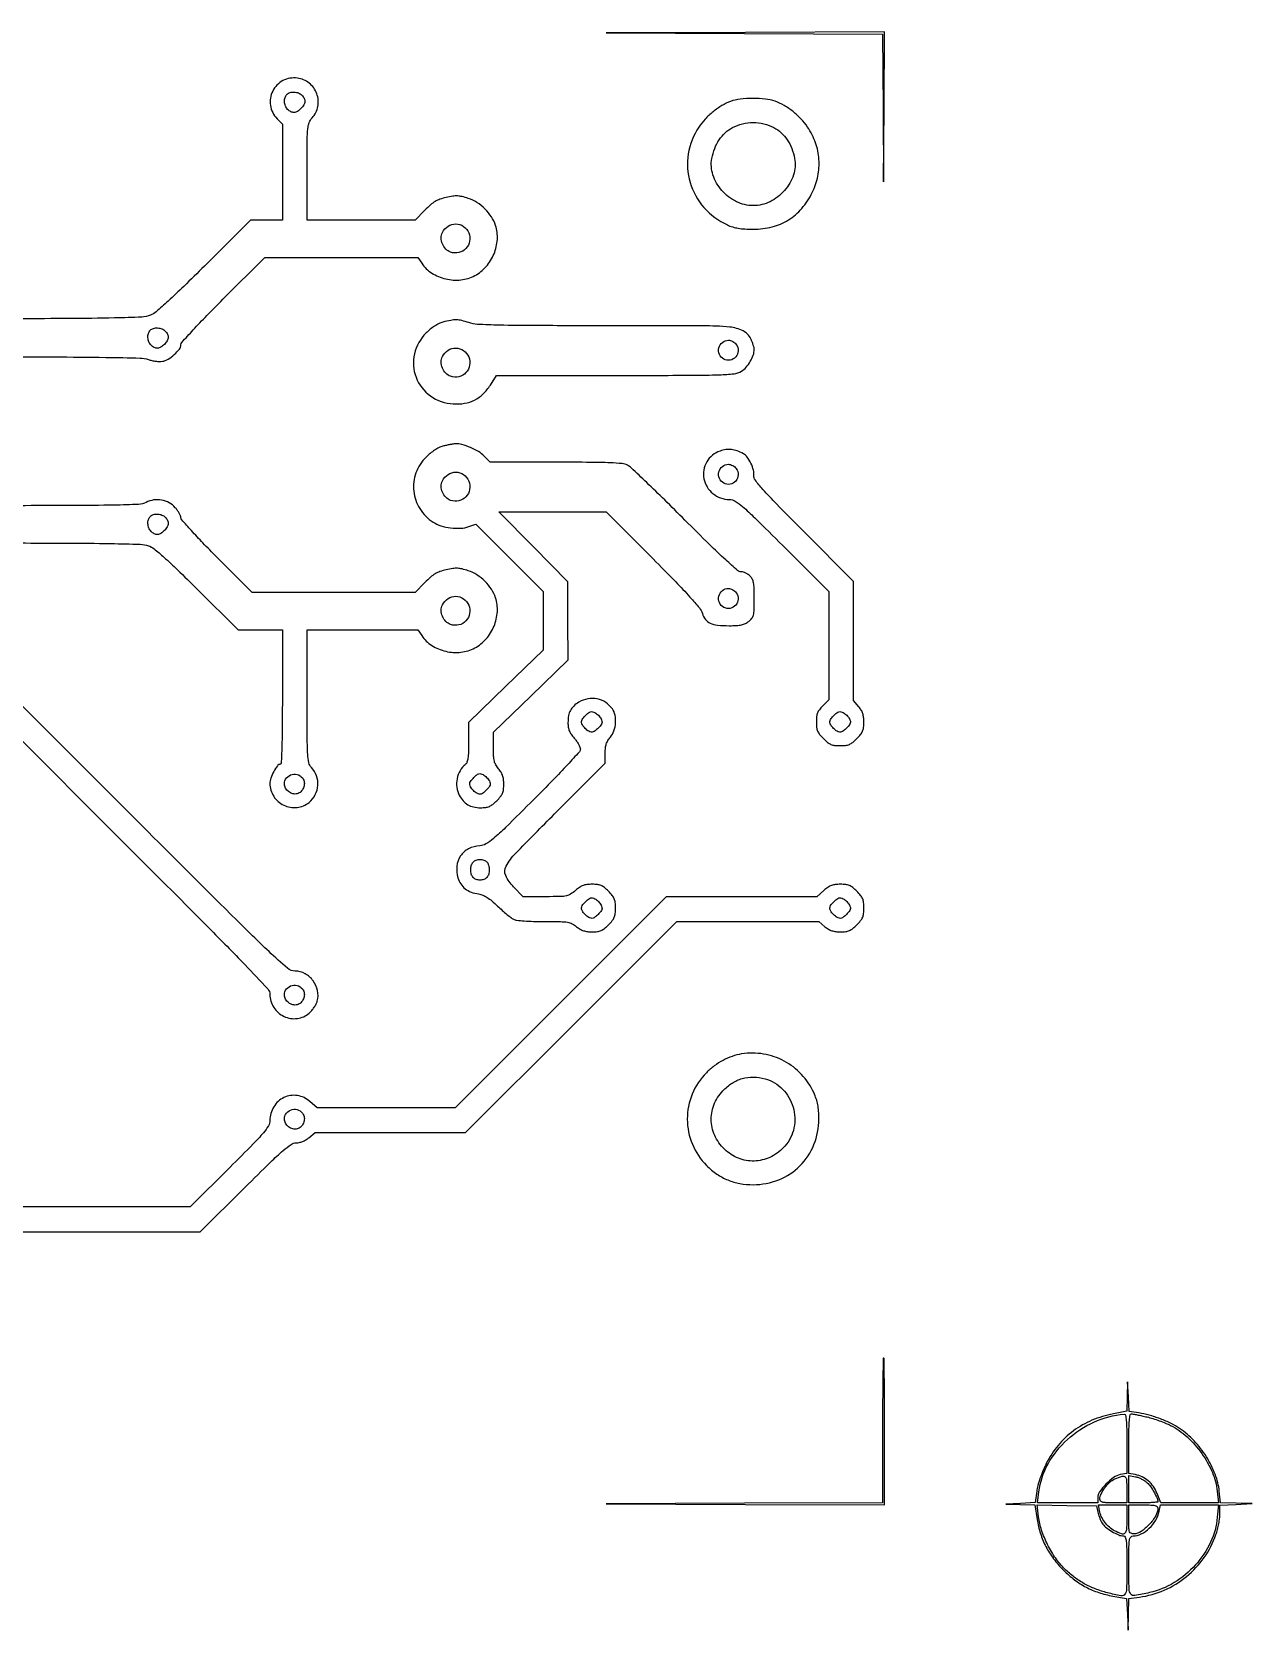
# Model space of a CAD drawing. Extents: x 2 to 176, y 113 to 294.
# Drawn here: x 126.3 to 176.2, y 113.2 to 178.6 of the extents above; entities that cross this region are included whole.
import ezdxf

# ---------------------------------------------------------------- set-up
doc = ezdxf.new("R2010")
doc.units = 0
doc.header["$MEASUREMENT"] = 0

msp = doc.modelspace()

# ---------------------------------------------------------------- linework, layer by layer
msp.add_lwpolyline([(155.430282, 178.527161), (161.076264, 178.504801), (161.099585, 175.480951), (161.122906, 172.4571), (161.142953, 175.52385), (161.163, 178.5906), (155.47365, 178.57006), (149.7843, 178.54952)], close=True)
for points in [[(123.402153, 165.307126, -0.000596), (127.206974, 165.301935, -0.003017), (129.32867, 165.28371, -0.002452), (130.730158, 165.256339, -0.077829), (131.067538, 165.195023, 0.030005), (131.208148, 165.15533, 0.022119), (131.367622, 165.127806, 0.022501), (131.521242, 165.11523, 0.045637), (131.642214, 165.121831, 0.101087), (131.871642, 165.204857, 0.045912), (132.128781, 165.396494, 0.045248), (132.337214, 165.62107, 0.165923), (132.399, 165.802132, -0.18654), (132.435203, 165.895792, -0.002071), (132.90246, 166.405653, -0.006085), (133.455962, 166.990187, -0.003885), (134.112906, 167.656824), (135.826811, 169.3692), (138.956256, 169.368957), (142.0857, 169.368714), (142.243809, 169.132683, 0.103247), (142.655362, 168.729751, 0.085367), (143.222011, 168.491024, 0.08416), (143.843459, 168.453391, 0.096001), (144.4122, 168.628609, 0.090849), (144.874344, 168.995851, 0.081902), (145.196456, 169.515742, 0.082668), (145.332563, 170.106917, 0.095312), (145.258394, 170.679911, 0.065042), (145.08967, 171.03038, 0.053008), (144.826137, 171.353289, 0.052701), (144.498743, 171.615388, 0.062354), (144.141125, 171.786038, 0.019665), (143.891326, 171.858236, 0.049969), (143.704666, 171.884955, 0.048291), (143.512726, 171.874545, 0.01737), (143.243534, 171.82405, 0.027943), (142.985889, 171.751068, 0.051303), (142.78825, 171.659367, 0.046454), (142.601002, 171.522904, 0.018985), (142.372712, 171.30567), (141.969785, 170.892), (139.764693, 170.892), (137.5596, 170.892), (137.5596, 172.875741, -0.001404), (137.563275, 174.184312, -0.021497), (137.585233, 174.635718, -0.067509), (137.64272, 174.885277, -0.096849), (137.761845, 175.077709, 0.140777), (137.996351, 175.542015, 0.136658), (137.952425, 176.06587, 0.13528), (137.643034, 176.495405, 0.136926), (137.158684, 176.703327, 0.154751), (136.568198, 176.599696, 0.157492), (136.150275, 176.175186, 0.156671), (136.058382, 175.584561, 0.153057), (136.326116, 175.044481), (136.5444, 174.816642), (136.5444, 172.854321), (136.5444, 170.892), (135.893054, 170.892), (135.241709, 170.892), (133.360456, 169.01752, -0.003338), (132.516558, 168.187813, -0.007823), (131.872134, 167.581911, -0.007306), (131.381032, 167.147394, -0.079418), (131.156552, 167.009385, -0.087772), (130.797172, 166.929915, -0.005307), (129.68937, 166.894544, -0.004003), (127.832128, 166.869849, -0.000498), (123.793617, 166.852507)], [(124.406172, 157.693126, -0.000696), (127.697093, 157.687885, -0.003509), (129.535606, 157.669494, -0.003246), (130.73804, 157.641215, -0.076416), (131.071503, 157.57966, -0.08562), (131.299651, 157.453269, -0.01275), (131.702165, 157.112707, -0.01048), (132.259434, 156.594933, -0.003372), (133.064425, 155.804334), (134.735143, 154.1412), (135.639771, 154.1412), (136.5444, 154.1412), (136.5444, 151.3917, -0.002087), (136.539383, 150.189716, -0.005716), (136.52259, 149.340768, -0.00181), (136.499625, 148.681719, -0.402996), (136.458557, 148.6422, 0.241989), (136.344112, 148.583366, 0.032341), (136.19624, 148.345628, 0.036682), (136.075301, 148.073677, 0.086157), (136.037116, 147.855449, 0.144619), (136.190437, 147.333889, 0.137971), (136.60481, 146.967937, 0.139729), (137.144867, 146.874368, 0.149448), (137.637108, 147.084114, 0.097969), (137.890618, 147.400201, 0.104169), (137.997605, 147.782202, 0.104914), (137.941147, 148.172714, 0.100725), (137.73082, 148.513149, -0.137098), (137.629834, 148.706328, -0.037599), (137.583496, 149.049979, -0.013666), (137.563233, 149.692219, -0.001052), (137.5596, 151.418303), (137.5596, 154.1412), (139.82265, 154.140957), (142.0857, 154.140714), (142.243809, 153.904683, 0.103247), (142.655362, 153.501751, 0.085367), (143.222011, 153.263024, 0.08416), (143.843459, 153.225391, 0.096001), (144.4122, 153.400609, 0.090849), (144.874344, 153.767851, 0.081902), (145.196456, 154.287742, 0.082668), (145.332563, 154.878917, 0.095312), (145.258394, 155.451911, 0.065042), (145.08967, 155.80238, 0.053008), (144.826137, 156.125289, 0.052701), (144.498743, 156.387388, 0.062354), (144.141125, 156.558038, 0.019665), (143.891326, 156.630236, 0.049969), (143.704666, 156.656955, 0.048291), (143.512726, 156.646545, 0.01737), (143.243534, 156.59605, 0.027943), (142.985889, 156.523068, 0.051303), (142.78825, 156.431367, 0.046454), (142.601002, 156.294904, 0.018985), (142.372712, 156.07767), (141.969785, 155.664), (138.642836, 155.664), (135.315887, 155.664), (133.857443, 157.124232, -0.004666), (133.298461, 157.694443, -0.007215), (132.827418, 158.198359, -0.002888), (132.434955, 158.635595, -0.183445), (132.399, 158.730297, 0.102428), (132.383826, 158.803589, 0.027972), (132.330659, 158.909772, 0.027056), (132.255395, 159.026104, 0.025233), (132.16635, 159.136489, 0.085653), (131.916894, 159.334386, 0.079947), (131.60958, 159.443166, 0.079831), (131.283247, 159.450127, 0.085018), (130.97877, 159.353392, -0.108796), (130.671476, 159.271478, -0.005991), (129.669863, 159.239628, -0.004451), (127.967881, 159.221069, -0.000501), (124.103073, 159.2172)], [(124.912381, 150.588), (130.47459, 145.025311, -0.000654), (133.538282, 141.953329, -0.004551), (135.021233, 140.435075, -0.003479), (135.945402, 139.457996, -0.189889), (136.0368, 139.22601, 0.145711), (136.193558, 138.699523, 0.138876), (136.615151, 138.332702, 0.142022), (137.15875, 138.246148, 0.154199), (137.64446, 138.46905, 0.034795), (137.747822, 138.576718, 0.026314), (137.846079, 138.707913, 0.026881), (137.925558, 138.841577, 0.054256), (137.970309, 138.9555, 0.118416), (137.983258, 139.384732, 0.107634), (137.80223, 139.790086, 0.109363), (137.47208, 140.07876, 0.125811), (137.067496, 140.1822, -0.180582), (136.753499, 140.299427, -0.011042), (135.999999, 140.982909, -0.006154), (134.669401, 142.275999, -0.000446), (131.044778, 145.8927), (125.331982, 151.6032)], [(109.908295, 129.5226), (133.186752, 129.5226), (135.017742, 131.3415, -0.001986), (136.065299, 132.373907, -0.014814), (136.578988, 132.847224, -0.029285), (136.900567, 133.094921, -0.150569), (137.113075, 133.1604, 0.057993), (137.237703, 133.174904, 0.039393), (137.373845, 133.218583, 0.037722), (137.508468, 133.286057, 0.039892), (137.628772, 133.3719), (137.880125, 133.5834), (140.953894, 133.5834), (144.027662, 133.5834), (148.345278, 137.898), (152.662894, 142.2126), (155.568285, 142.2126), (158.473675, 142.2126), (158.725028, 142.0011, 0.039542), (158.86526, 141.90089, 0.054916), (159.005397, 141.836332, 0.051277), (159.163501, 141.801058, 0.029271), (159.359051, 141.7896, 0.029217), (159.572877, 141.802106, 0.072254), (159.724228, 141.842546, 0.069562), (159.861178, 141.925431, 0.025567), (160.02936, 142.07724, 0.025574), (160.182854, 142.247293, 0.071548), (160.26525, 142.384667, 0.072595), (160.304945, 142.53853, 0.026893), (160.317, 142.7625, 0.026893), (160.304945, 142.98647, 0.072595), (160.26525, 143.140333, 0.071548), (160.182854, 143.277707, 0.025574), (160.02936, 143.44776, 0.025566), (159.860723, 143.59998, 0.070043), (159.723675, 143.682746, 0.072352), (159.571726, 143.723004, 0.028642), (159.355504, 143.7354, 0.029493), (159.147324, 143.72311, 0.060467), (158.988764, 143.684522, 0.060598), (158.844256, 143.609186, 0.02974), (158.680225, 143.4816), (158.391163, 143.2278), (155.314588, 143.2278), (152.238014, 143.2278), (147.925793, 138.9132), (143.613573, 134.5986), (140.788105, 134.5986), (137.962637, 134.5986), (137.673575, 134.8524, 0.142418), (137.159218, 135.093042, 0.150869), (136.608799, 135.012773, 0.147846), (136.191679, 134.63354, 0.135667), (136.0368, 134.073238, -0.137917), (135.975907, 133.856678, -0.039684), (135.769593, 133.572243, -0.017632), (135.356372, 133.121615, -0.002127), (134.407456, 132.165536), (132.778113, 130.5378), (109.890376, 130.5378, -0.000189)]]:
    msp.add_lwpolyline(points, format="xyb")
for points in [[(137.342057, 176.004257, -0.075395), (137.439597, 175.871845, -0.138617), (137.46715, 175.741877, -0.124947), (137.423266, 175.607278, -0.055462), (137.3058, 175.4604, -0.055462), (137.158922, 175.342934, -0.124947), (137.024323, 175.29905, -0.138617), (136.894355, 175.326603, -0.075395), (136.761943, 175.424143, -0.102411), (136.671525, 175.561764, -0.08164), (136.633678, 175.735695, -0.084647), (136.653862, 175.906604, -0.125389), (136.73052, 176.03568, -0.125389), (136.859596, 176.112338, -0.084647), (137.030505, 176.132522, -0.08164), (137.204436, 176.094675, -0.102411)], [(154.868514, 175.750489, 0.04803), (154.514416, 175.580653, 0.033935), (154.152855, 175.327387, 0.033537), (153.823365, 175.022925, 0.042552), (153.565279, 174.699, 0.108327), (153.138008, 173.603542, 0.110504), (153.212734, 172.438194, 0.109712), (153.778363, 171.409435, 0.105485), (154.7334, 170.699331, 0.033583), (154.95119, 170.616851, 0.032914), (155.179522, 170.563612, 0.027352), (155.447787, 170.534368, 0.013473), (155.7909, 170.525121, 0.06128), (156.567408, 170.620648, 0.078086), (157.230907, 170.901692, 0.078102), (157.77614, 171.372624, 0.061335), (158.204714, 172.026791, 0.063758), (158.433316, 172.693924, 0.068379), (158.4789, 173.381128, 0.06792), (158.337273, 174.05908, 0.06161), (158.016521, 174.699, 0.042786), (157.752626, 175.029897, 0.035549), (157.42033, 175.333914, 0.035912), (157.052719, 175.584399, 0.046821), (156.683335, 175.755041, 0.057443), (156.288477, 175.845176, 0.028051), (155.771935, 175.872878, 0.028043), (155.257122, 175.842686, 0.059215)], [(156.6371, 174.679637, -0.066357), (156.934196, 174.470491, -0.058566), (157.180628, 174.18256, -0.055017), (157.366009, 173.82732, -0.046434), (157.482535, 173.419397, -0.127395), (157.43663, 172.745163, -0.099802), (157.070772, 172.106697, -0.097677), (156.477666, 171.649452, -0.116023), (155.7909, 171.487916, -0.116023), (155.104134, 171.649452, -0.097677), (154.511028, 172.106697, -0.099802), (154.14517, 172.745163, -0.127395), (154.099265, 173.419397, -0.046417), (154.215695, 173.827036, -0.054956), (154.400925, 174.18215, -0.058438), (154.647331, 174.47038, -0.065905), (154.9447, 174.680485, -0.061711), (155.351785, 174.833816, -0.059434), (155.78927, 174.88578, -0.059305), (156.227584, 174.833385, -0.060931)], [(144.162253, 170.375097, -0.141204), (144.200462, 170.035816, -0.147624), (144.050817, 169.73494, -0.148197), (143.76026, 169.567854, -0.142528), (143.420894, 169.586717, -0.117867), (143.226803, 169.712037, -0.092438), (143.089385, 169.922483, -0.093096), (143.037685, 170.166894, -0.121921), (143.087292, 170.388891, -0.133204), (143.318336, 170.64845, -0.148947), (143.638979, 170.741656, -0.152499), (143.951515, 170.639644, -0.140905)], [(143.108127, 166.72616, 0.050631), (142.949198, 166.666405, 0.028312), (142.769486, 166.564123, 0.02661), (142.58696, 166.431812, 0.026245), (142.418635, 166.280288, 0.140348), (141.943586, 165.424038, 0.149066), (142.008992, 164.467973, 0.148592), (142.59724, 163.708903, 0.139277), (143.5239, 163.381408, 0.057358), (143.9936, 163.405689, 0.075222), (144.401313, 163.539174, 0.075464), (144.750326, 163.786868, 0.058175), (145.0467, 164.148365), (145.3005, 164.543884), (150.165, 164.545758, 0.000544), (153.292248, 164.550364, 0.007745), (154.408362, 164.570511, 0.019815), (155.005878, 164.614306, 0.10911), (155.309541, 164.718369, 0.075709), (155.500586, 164.87884, 0.047552), (155.67182, 165.11568, 0.047936), (155.793227, 165.376837, 0.085045), (155.8332, 165.610147, 0.061436), (155.824312, 165.68221, 0.016536), (155.792572, 165.793214, 0.016489), (155.747834, 165.917881, 0.016387), (155.694892, 166.039591, 0.167142), (155.374903, 166.366772, 0.093805), (154.834238, 166.521203, 0.022011), (153.718407, 166.57385, 0.00095), (149.797679, 166.578679, -0.000741), (146.867634, 166.581062, -0.004947), (145.408946, 166.598846, -0.007291), (144.52527, 166.631262, -0.072109), (144.16159, 166.703175, 0.025013), (143.881234, 166.786583, 0.054388), (143.658893, 166.815761, 0.050764), (143.426098, 166.797185, 0.019351)], [(131.758457, 166.359857, -0.075395), (131.855997, 166.227445, -0.138617), (131.88355, 166.097477, -0.124947), (131.839666, 165.962878, -0.055462), (131.7222, 165.816, -0.055462), (131.575322, 165.698534, -0.124947), (131.440723, 165.65465, -0.138617), (131.310755, 165.682203, -0.075395), (131.178343, 165.779743, -0.102411), (131.087925, 165.917364, -0.08164), (131.050078, 166.091295, -0.084647), (131.070262, 166.262204, -0.125389), (131.14692, 166.39128, -0.125389), (131.275996, 166.467938, -0.084647), (131.446905, 166.488122, -0.08164), (131.620836, 166.450275, -0.102411)], [(144.162253, 165.299097, -0.141204), (144.200462, 164.959816, -0.147624), (144.050817, 164.65894, -0.148197), (143.76026, 164.491854, -0.142528), (143.420894, 164.510717, -0.117867), (143.226803, 164.636037, -0.092438), (143.089385, 164.846483, -0.093096), (143.037685, 165.090894, -0.121921), (143.087292, 165.312891, -0.133204), (143.318336, 165.57245, -0.148947), (143.638979, 165.665656, -0.152499), (143.951515, 165.563644, -0.140905)], [(155.099951, 165.810527, -0.164501), (155.175847, 165.551411, -0.168885), (155.077713, 165.302659, -0.171788), (154.848155, 165.171172, -0.169421), (154.585469, 165.212417, -0.171467), (154.40902, 165.405751, -0.161765), (154.387814, 165.67231, -0.162521), (154.530242, 165.897684, -0.172939), (154.7757, 165.9852, -0.074081), (154.861983, 165.972346, -0.049626), (154.954235, 165.93389, -0.049149), (155.038228, 165.877366, -0.067408)], [(143.108127, 161.65016, 0.050631), (142.949198, 161.590405, 0.028312), (142.769486, 161.488123, 0.02661), (142.58696, 161.355812, 0.026245), (142.418635, 161.204288, 0.108707), (142.004394, 160.556354, 0.115869), (141.913186, 159.809753, 0.114983), (142.164069, 159.096222, 0.105828), (142.710411, 158.541667, 0.071622), (143.022798, 158.394988, 0.043625), (143.422386, 158.310321, 0.043591), (143.831186, 158.296222, 0.070812), (144.171554, 158.363109), (144.448704, 158.459724), (145.826352, 157.083973), (147.204, 155.708223), (147.204, 154.51154), (147.204, 153.314857), (145.6812, 151.833246), (144.1584, 150.351635), (144.1584, 149.549576, -0.007218), (144.152498, 149.140791, -0.028853), (144.130857, 148.89141, -0.048776), (144.091461, 148.731615, -0.135539), (144.025922, 148.63757, 0.089507), (143.808024, 148.378628, 0.081841), (143.685859, 148.051773, 0.08137), (143.674646, 147.701279, 0.08693), (143.777217, 147.374134, 0.060025), (143.932362, 147.145969, 0.081845), (144.123798, 146.98784, 0.079297), (144.36071, 146.896273, 0.052687), (144.650984, 146.8656, 0.031344), (144.856527, 146.878498, 0.07182), (145.005794, 146.919604, 0.067846), (145.142417, 147.00292, 0.025582), (145.30896, 147.15324, 0.025567), (145.460769, 147.321422, 0.069562), (145.543654, 147.458372, 0.072254), (145.584094, 147.609723, 0.029217), (145.5966, 147.823549, 0.029271), (145.585142, 148.019099, 0.051277), (145.549868, 148.177203, 0.054916), (145.48531, 148.31734, 0.039542), (145.3851, 148.457572, -0.04429), (145.272481, 148.618367, -0.071278), (145.210511, 148.773453, -0.048443), (145.181367, 148.978748, -0.011054), (145.1736, 149.33002), (145.1736, 149.951116), (146.697536, 151.432808), (148.221472, 152.9145), (148.220336, 154.511731), (148.2192, 156.108961), (146.807489, 157.536181), (145.395778, 158.9634), (147.590729, 158.9634), (149.78568, 158.9634), (151.70069, 157.03875, -0.002785), (152.621394, 156.103045, -0.009454), (153.206736, 155.478291, -0.010972), (153.5888, 155.035572, -0.096528), (153.711698, 154.809315, 0.088856), (153.838914, 154.566366, 0.121843), (154.031757, 154.413998, 0.082513), (154.332133, 154.333596, 0.024227), (154.810572, 154.3104, 0.013485), (155.111608, 154.31852, 0.040497), (155.31522, 154.346153, 0.056653), (155.470421, 154.399144, 0.056136), (155.610291, 154.48574, 0.060145), (155.737077, 154.612847, 0.107635), (155.800898, 154.745118, 0.0528), (155.827579, 154.949841, 0.006024), (155.8332, 155.41634, 0.007414), (155.826999, 155.834504, 0.03786), (155.802574, 156.065519, 0.069391), (155.752214, 156.217697, 0.081997), (155.664, 156.3408, 0.048827), (155.585184, 156.405562, 0.037789), (155.488401, 156.460298, 0.038849), (155.389232, 156.497795, 0.071081), (155.303815, 156.51, -0.18158), (155.150631, 156.567527, -0.006298), (154.668278, 157.00014, -0.008355), (154.001913, 157.633985, -0.002443), (152.998465, 158.630612, 0.002369), (152.171704, 159.451997, 0.003502), (151.438088, 160.163923, 0.001609), (150.80726, 160.763701, 0.067321), (150.655651, 160.872512, 0.099779), (150.43857, 160.937097, 0.012205), (149.94117, 160.969906, 0.008663), (149.15133, 160.988969, 0.001701), (147.731629, 160.9938), (145.036056, 160.9938), (144.796541, 161.2438, 0.067346), (144.565648, 161.427601, 0.033946), (144.233141, 161.59649, 0.033899), (143.886614, 161.716863, 0.079266), (143.614579, 161.746456, 0.026109), (143.525043, 161.737287, 0.008411), (143.393506, 161.714562, 0.008363), (143.247774, 161.684319, 0.009279)], [(154.434028, 161.452808, 0.179885), (153.892706, 161.008677, 0.181838), (153.776098, 160.32111, 0.176263), (154.142084, 159.71151, 0.171682), (154.818705, 159.471316, -0.138181), (155.053878, 159.404788, -0.040663), (155.359374, 159.1813, -0.016553), (155.855849, 158.722501, -0.001672), (156.997155, 157.58796), (158.8788, 155.70492), (158.8788, 153.491368), (158.8788, 151.277815), (158.625, 151.024015, 0.032196), (158.493912, 150.874864, 0.071151), (158.419483, 150.743226, 0.067132), (158.382519, 150.591172, 0.026108), (158.3712, 150.374548, 0.027182), (158.383312, 150.151909, 0.072561), (158.423101, 149.998372, 0.071295), (158.505559, 149.861056, 0.025572), (158.65884, 149.69124, 0.025574), (158.828893, 149.537746, 0.071548), (158.966267, 149.45535, 0.072595), (159.12013, 149.415655, 0.026893), (159.3441, 149.4036, 0.026893), (159.56807, 149.415655, 0.072595), (159.721933, 149.45535, 0.071548), (159.859307, 149.537746, 0.025574), (160.02936, 149.69124, 0.025567), (160.181169, 149.859422, 0.069562), (160.264054, 149.996372, 0.072254), (160.304494, 150.147723, 0.029217), (160.317, 150.361549, 0.029271), (160.305542, 150.557099, 0.051277), (160.270268, 150.715203, 0.054916), (160.20571, 150.85534, 0.039542), (160.1055, 150.995572), (159.894, 151.246925), (159.894, 153.680915), (159.894, 156.114905), (157.84245, 158.177503, -0.001949), (156.747498, 159.286969, -0.011463), (156.188779, 159.884323, -0.015372), (155.865941, 160.268916, -0.202151), (155.817653, 160.444307, 0.100277), (155.80196, 160.669373, 0.044131), (155.696964, 160.950267, 0.044063), (155.546384, 161.204936, 0.114837), (155.38738, 161.344413, 0.036501), (155.132395, 161.457801, 0.058126), (154.900231, 161.511998, 0.062084), (154.673155, 161.509546, 0.04912)], [(155.099951, 160.734527, -0.164501), (155.175847, 160.475411, -0.168885), (155.077713, 160.226659, -0.171788), (154.848155, 160.095172, -0.169421), (154.585469, 160.136417, -0.171467), (154.40902, 160.329751, -0.161765), (154.387814, 160.59631, -0.162521), (154.530242, 160.821684, -0.172939), (154.7757, 160.9092, -0.074081), (154.861983, 160.896346, -0.049626), (154.954235, 160.85789, -0.049149), (155.038228, 160.801366, -0.067408)], [(144.162253, 160.223097, -0.141204), (144.200462, 159.883816, -0.147624), (144.050817, 159.58294, -0.148197), (143.76026, 159.415854, -0.142528), (143.420894, 159.434717, -0.117867), (143.226803, 159.560037, -0.092438), (143.089385, 159.770483, -0.093096), (143.037685, 160.014894, -0.121921), (143.087292, 160.236891, -0.133204), (143.318336, 160.49645, -0.148947), (143.638979, 160.589656, -0.152499), (143.951515, 160.487644, -0.140905)], [(131.758457, 158.745857, -0.075395), (131.855997, 158.613445, -0.138617), (131.88355, 158.483477, -0.124947), (131.839666, 158.348878, -0.055462), (131.7222, 158.202, -0.055462), (131.575322, 158.084534, -0.124947), (131.440723, 158.04065, -0.138617), (131.310755, 158.068203, -0.075395), (131.178343, 158.165743, -0.102411), (131.087925, 158.303364, -0.08164), (131.050078, 158.477295, -0.084647), (131.070262, 158.648204, -0.125389), (131.14692, 158.77728, -0.125389), (131.275996, 158.853938, -0.084647), (131.446905, 158.874122, -0.08164), (131.620836, 158.836275, -0.102411)], [(155.099951, 155.658527, -0.164501), (155.175847, 155.399411, -0.168885), (155.077713, 155.150659, -0.171788), (154.848155, 155.019172, -0.169421), (154.585469, 155.060417, -0.171467), (154.40902, 155.253751, -0.161765), (154.387814, 155.52031, -0.162521), (154.530242, 155.745684, -0.172939), (154.7757, 155.8332, -0.074081), (154.861983, 155.820346, -0.049626), (154.954235, 155.78189, -0.049149), (155.038228, 155.725366, -0.067408)], [(144.162253, 155.147097, -0.141204), (144.200462, 154.807816, -0.147624), (144.050817, 154.50694, -0.148197), (143.76026, 154.339854, -0.142528), (143.420894, 154.358717, -0.117867), (143.226803, 154.484037, -0.092438), (143.089385, 154.694483, -0.093096), (143.037685, 154.938894, -0.121921), (143.087292, 155.160891, -0.133204), (143.318336, 155.42045, -0.148947), (143.638979, 155.513656, -0.152499), (143.951515, 155.411644, -0.140905)], [(148.668749, 151.184411, 0.048079), (148.452584, 151.022241, 0.085338), (148.316287, 150.846918, 0.081779), (148.2429, 150.630803, 0.041063), (148.2192, 150.342705, 0.037933), (148.232828, 150.163324, 0.057881), (148.274018, 150.012909, 0.054658), (148.350661, 149.869954, 0.029808), (148.473, 149.712625, -0.024689), (148.570141, 149.590305, -0.026549), (148.652246, 149.461846, -0.027375), (148.710308, 149.344919, -0.101889), (148.7268, 149.264826, -0.185746), (148.684007, 149.153608, -0.002726), (148.201444, 148.625181, -0.006611), (147.599619, 147.990381, -0.003452), (146.833998, 147.21469, -0.001609), (145.664894, 146.053948, -0.017224), (145.172968, 145.601021, -0.044886), (144.867342, 145.382836, -0.120776), (144.613248, 145.307042, 0.104966), (144.159557, 145.186997, 0.127011), (143.829603, 144.897311, 0.124528), (143.677044, 144.47917, 0.098608), (143.722607, 143.998538, 0.071442), (143.839031, 143.747164, 0.082827), (144.016981, 143.552924, 0.076996), (144.259701, 143.417101, 0.052192), (144.567084, 143.337894, -0.060718), (144.737504, 143.290876, -0.04361), (144.91307, 143.199999, -0.033866), (145.10876, 143.056562, -0.015805), (145.3428, 142.846342, 0.008388), (145.534493, 142.668952, 0.009292), (145.7257, 142.504171, 0.00875), (145.893649, 142.369679, 0.046583), (145.992888, 142.306821, 0.089725), (146.120562, 142.268366, 0.009688), (146.428666, 142.239255, 0.011206), (146.811333, 142.219177, 0.007502), (147.249676, 142.2126, -0.003882), (147.916338, 142.207425, -0.035754), (148.204178, 142.182318, -0.078073), (148.3911, 142.121552, -0.057404), (148.573028, 142.0011, 0.039542), (148.71326, 141.90089, 0.054916), (148.853397, 141.836332, 0.051277), (149.011501, 141.801058, 0.029271), (149.207051, 141.7896, 0.029217), (149.420877, 141.802106, 0.072254), (149.572228, 141.842546, 0.069562), (149.709178, 141.925431, 0.025567), (149.87736, 142.07724, 0.025574), (150.030854, 142.247293, 0.071548), (150.11325, 142.384667, 0.072595), (150.152945, 142.53853, 0.026893), (150.165, 142.7625, 0.026893), (150.152945, 142.98647, 0.072595), (150.11325, 143.140333, 0.071548), (150.030854, 143.277707, 0.025574), (149.87736, 143.44776, 0.025566), (149.708723, 143.59998, 0.070043), (149.571675, 143.682746, 0.072352), (149.419726, 143.723004, 0.028642), (149.203504, 143.7354, 0.029493), (148.995324, 143.72311, 0.060467), (148.836764, 143.684522, 0.060598), (148.692256, 143.609186, 0.02974), (148.528225, 143.4816, -0.038705), (148.328194, 143.331682, -0.090071), (148.155302, 143.261395, -0.046903), (147.908236, 143.233422, -0.004751), (147.316551, 143.2278), (146.393939, 143.2278), (145.99527, 143.632556, -0.086037), (145.674251, 144.095629, -0.241065), (145.689034, 144.478568, -0.065273), (146.078831, 144.999873, -0.002881), (147.6693, 146.613494), (149.742, 148.692275), (149.742, 149.099175, -0.025924), (149.752929, 149.309824, -0.05185), (149.787208, 149.472827, -0.057429), (149.851354, 149.614327, -0.03981), (149.9535, 149.757428, 0.090983), (150.099028, 150.012759, 0.067005), (150.164727, 150.332326, 0.06808), (150.143266, 150.652166, 0.102371), (150.032964, 150.908059, 0.096508), (149.761344, 151.170055, 0.094045), (149.408806, 151.313899, 0.093467), (149.026209, 151.319055, 0.093934)], [(149.574141, 150.500895, -0.070077), (149.609157, 150.405405, -0.132347), (149.604955, 150.324066, -0.093807), (149.557446, 150.237482, -0.024126), (149.449745, 150.118855, -0.024126), (149.331118, 150.011154, -0.093807), (149.244534, 149.963645, -0.132347), (149.163195, 149.959443, -0.070077), (149.067705, 149.994459, -0.045245), (148.996883, 150.041045, -0.028294), (148.922793, 150.107193, -0.028294), (148.856645, 150.181283, -0.045245), (148.810059, 150.252105, -0.070077), (148.775043, 150.347595, -0.132347), (148.779245, 150.428934, -0.093807), (148.826754, 150.515518, -0.024126), (148.934455, 150.634145, -0.024126), (149.053082, 150.741846, -0.093807), (149.139666, 150.789355, -0.132347), (149.221005, 150.793557, -0.070077), (149.316495, 150.758541, -0.045245), (149.387317, 150.711955, -0.028294), (149.461407, 150.645807, -0.028294), (149.527555, 150.571717, -0.045245)], [(159.726141, 150.500895, -0.070077), (159.761157, 150.405405, -0.132347), (159.756955, 150.324066, -0.093807), (159.709446, 150.237482, -0.024126), (159.601745, 150.118855, -0.024126), (159.483118, 150.011154, -0.093807), (159.396534, 149.963645, -0.132347), (159.315195, 149.959443, -0.070077), (159.219705, 149.994459, -0.045245), (159.148883, 150.041045, -0.028294), (159.074793, 150.107193, -0.028294), (159.008645, 150.181283, -0.045245), (158.962059, 150.252105, -0.070077), (158.927043, 150.347595, -0.132347), (158.931245, 150.428934, -0.093807), (158.978754, 150.515518, -0.024126), (159.086455, 150.634145, -0.024126), (159.205082, 150.741846, -0.093807), (159.291666, 150.789355, -0.132347), (159.373005, 150.793557, -0.070077), (159.468495, 150.758541, -0.045245), (159.539317, 150.711955, -0.028294), (159.613407, 150.645807, -0.028294), (159.679555, 150.571717, -0.045245)], [(137.401783, 148.028731, -0.122874), (137.444749, 147.858239, -0.101722), (137.407371, 147.674218, -0.102447), (137.300818, 147.520891, -0.126548), (137.149236, 147.436592, -0.130427), (136.973796, 147.437225, -0.099016), (136.800742, 147.523049, -0.098995), (136.673979, 147.668847, -0.130311), (136.629, 147.8385, -0.172939), (136.716516, 148.083958, -0.162521), (136.94189, 148.226386, -0.161765), (137.208449, 148.20518, -0.171467)], [(145.005741, 147.962895, -0.070077), (145.040757, 147.867405, -0.132347), (145.036555, 147.786066, -0.093807), (144.989046, 147.699482, -0.024126), (144.881345, 147.580855, -0.024126), (144.762718, 147.473154, -0.093807), (144.676134, 147.425645, -0.132347), (144.594795, 147.421443, -0.070077), (144.499305, 147.456459, -0.045245), (144.428483, 147.503045, -0.028294), (144.354393, 147.569193, -0.028294), (144.288245, 147.643283, -0.045245), (144.241659, 147.714105, -0.070077), (144.206643, 147.809595, -0.132347), (144.210845, 147.890934, -0.093807), (144.258354, 147.977518, -0.024126), (144.366055, 148.096145, -0.024126), (144.484682, 148.203846, -0.093807), (144.571266, 148.251355, -0.132347), (144.652605, 148.255557, -0.070077), (144.748095, 148.220541, -0.045245), (144.818917, 148.173955, -0.028294), (144.893007, 148.107807, -0.028294), (144.959155, 148.033717, -0.045245)], [(144.90288, 144.64908, -0.082665), (144.941853, 144.594541, -0.03742), (144.974579, 144.512768, -0.035729), (144.996912, 144.419263, -0.040779), (145.0044, 144.3276, -0.07185), (144.978807, 144.15042, -0.111941), (144.903833, 144.016341, -0.119855), (144.782755, 143.933612, -0.090455), (144.6237, 143.9046, -0.090455), (144.464645, 143.933612, -0.119855), (144.343567, 144.016341, -0.111941), (144.268593, 144.15042, -0.07185), (144.243, 144.3276, -0.07185), (144.268593, 144.50478, -0.111941), (144.343567, 144.638859, -0.119855), (144.464645, 144.721588, -0.090455), (144.6237, 144.7506, -0.049362), (144.69917, 144.743131, -0.037889), (144.778994, 144.720778, -0.038897), (144.851139, 144.687994, -0.070395)], [(149.574141, 142.886895, -0.070077), (149.609157, 142.791405, -0.132347), (149.604955, 142.710066, -0.093807), (149.557446, 142.623482, -0.024126), (149.449745, 142.504855, -0.024126), (149.331118, 142.397154, -0.093807), (149.244534, 142.349645, -0.132347), (149.163195, 142.345443, -0.070077), (149.067705, 142.380459, -0.045245), (148.996883, 142.427045, -0.028294), (148.922793, 142.493193, -0.028294), (148.856645, 142.567283, -0.045245), (148.810059, 142.638105, -0.070077), (148.775043, 142.733595, -0.132347), (148.779245, 142.814934, -0.093807), (148.826754, 142.901518, -0.024126), (148.934455, 143.020145, -0.024126), (149.053082, 143.127846, -0.093807), (149.139666, 143.175355, -0.132347), (149.221005, 143.179557, -0.070077), (149.316495, 143.144541, -0.045245), (149.387317, 143.097955, -0.028294), (149.461407, 143.031807, -0.028294), (149.527555, 142.957717, -0.045245)], [(159.726141, 142.886895, -0.070077), (159.761157, 142.791405, -0.132347), (159.756955, 142.710066, -0.093807), (159.709446, 142.623482, -0.024126), (159.601745, 142.504855, -0.024126), (159.483118, 142.397154, -0.093807), (159.396534, 142.349645, -0.132347), (159.315195, 142.345443, -0.070077), (159.219705, 142.380459, -0.045245), (159.148883, 142.427045, -0.028294), (159.074793, 142.493193, -0.028294), (159.008645, 142.567283, -0.045245), (158.962059, 142.638105, -0.070077), (158.927043, 142.733595, -0.132347), (158.931245, 142.814934, -0.093807), (158.978754, 142.901518, -0.024126), (159.086455, 143.020145, -0.024126), (159.205082, 143.127846, -0.093807), (159.291666, 143.175355, -0.132347), (159.373005, 143.179557, -0.070077), (159.468495, 143.144541, -0.045245), (159.539317, 143.097955, -0.028294), (159.613407, 143.031807, -0.028294), (159.679555, 142.957717, -0.045245)], [(137.401783, 139.399531, -0.122874), (137.444749, 139.229039, -0.101722), (137.407371, 139.045018, -0.102447), (137.300818, 138.891691, -0.126548), (137.149236, 138.807392, -0.130427), (136.973796, 138.808025, -0.099016), (136.800742, 138.893849, -0.098995), (136.673979, 139.039647, -0.130311), (136.629, 139.2093, -0.172939), (136.716516, 139.454758, -0.162521), (136.94189, 139.597186, -0.161765), (137.208449, 139.57598, -0.171467)], [(155.31887, 136.794971, 0.042852), (154.932631, 136.697416, 0.039298), (154.556783, 136.533341, 0.038197), (154.201183, 136.307153, 0.035645), (153.875257, 136.024657, 0.099307), (153.297135, 135.156403, 0.098484), (153.096349, 134.12974, 0.098173), (153.303581, 133.101719, 0.098003), (153.8874, 132.2298, 0.04574), (154.301894, 131.88492, 0.053444), (154.751987, 131.641494, 0.053098), (155.245976, 131.497896, 0.044228), (155.7909, 131.4496, 0.095277), (156.83451, 131.650286, 0.101708), (157.70214, 132.22206, 0.101708), (158.273914, 133.08969, 0.095277), (158.4746, 134.1333, 0.016162), (158.463953, 134.462591, 0.032185), (158.430412, 134.721171, 0.035183), (158.366479, 134.957995, 0.023835), (158.262332, 135.217482, 0.08098), (157.763043, 135.961669, 0.081749), (157.054692, 136.505897, 0.081933), (156.210744, 136.793533, 0.081864)], [(156.279662, 135.777913, -0.132036), (156.992518, 135.356947, -0.123002), (157.421645, 134.624608, -0.122492), (157.456958, 133.773997, -0.130294), (157.086082, 133.028068, -0.092224), (156.548399, 132.605284, -0.101204), (155.911853, 132.421768, -0.10272), (155.261964, 132.503928, -0.097825), (154.685668, 132.838118, -0.093591), (154.253275, 133.3911, -0.105695), (154.076081, 134.040491, -0.106509), (154.180368, 134.701639, -0.096353), (154.548874, 135.2884, -0.061263), (154.925288, 135.602585, -0.07452), (155.343394, 135.791507, -0.074741), (155.797491, 135.849223, -0.062103)], [(137.401783, 134.323531, -0.122874), (137.444749, 134.153039, -0.101722), (137.407371, 133.969018, -0.102447), (137.300818, 133.815691, -0.126548), (137.149236, 133.731392, -0.130427), (136.973796, 133.732025, -0.099016), (136.800742, 133.817849, -0.098995), (136.673979, 133.963647, -0.130311), (136.629, 134.1333, -0.172939), (136.716516, 134.378758, -0.162521), (136.94189, 134.521186, -0.161765), (137.208449, 134.49998, -0.171467)], [(161.0784, 121.4016), (161.0784, 118.441199), (155.43135, 118.41884), (149.7843, 118.39648), (155.47365, 118.37594), (161.163, 118.3554), (161.163, 121.3587, 0.00132), (161.15996, 122.510316, 0.002201), (161.150574, 123.479781, 0.000195), (161.138051, 124.344905, 0.409866), (161.1207, 124.362, 0.4098), (161.10335, 124.34491, 0.000201), (161.090826, 123.492382, 0.002233), (161.08144, 122.536766, 0.001339)], [(171.07801, 122.785329), (171.0612, 122.181559), (170.51331, 122.078179, 0.052596), (169.63813, 121.8155, 0.060391), (168.880102, 121.384176, 0.061159), (168.254642, 120.789563, 0.056172), (167.770697, 120.044885, 0.016248), (167.631529, 119.742689, 0.016407), (167.512767, 119.433065, 0.017378), (167.424115, 119.145147, 0.034926), (167.378273, 118.911972), (167.320183, 118.447037), (166.716142, 118.418028), (166.1121, 118.38902), (166.706726, 118.37221), (167.301351, 118.3554), (167.394529, 117.763646, 0.038056), (167.532315, 117.181099, 0.042762), (167.7532, 116.649493, 0.042002), (168.065243, 116.155328, 0.034507), (168.475075, 115.684424, 0.033777), (168.926389, 115.290093, 0.041668), (169.397452, 114.989948, 0.041676), (169.911681, 114.772105, 0.033811), (170.492142, 114.624006), (171.054587, 114.520372), (171.083168, 113.878736), (171.111749, 113.2371), (171.128775, 113.881851), (171.1458, 114.526602), (171.575949, 114.583663, 0.070521), (172.59026, 114.867326, 0.068133), (173.498949, 115.423898, 0.068136), (174.22458, 116.204188, 0.070539), (174.703594, 117.142052, 0.019741), (174.766634, 117.351858, 0.014857), (174.819847, 117.586842, 0.015081), (174.856689, 117.811108, 0.033178), (174.8682, 117.984386), (174.8682, 118.348283), (175.52385, 118.377116), (176.1795, 118.405949), (175.535686, 118.422975), (174.891872, 118.44), (174.843322, 118.910404, 0.067215), (174.67526, 119.605976, 0.047939), (174.313985, 120.322325, 0.046862), (173.810926, 120.975127, 0.055529), (173.220437, 121.482292, 0.036457), (172.869487, 121.685948, 0.022825), (172.43324, 121.874146, 0.022616), (171.973793, 122.024578, 0.031664), (171.551263, 122.113703), (171.153025, 122.171684), (171.123922, 122.780392), (171.09482, 123.3891)], [(171.0612, 120.861675), (171.0612, 119.64555), (170.793708, 119.592052, 0.108433), (170.519959, 119.471957, 0.04267), (170.207251, 119.200595, 0.041874), (169.951945, 118.889413, 0.152), (169.8768, 118.647938), (169.8768, 118.44), (168.642161, 118.44), (167.407523, 118.44), (167.464546, 118.88415, -0.095268), (167.841235, 120.029852, -0.081102), (168.632082, 121.029174, -0.079134), (169.720176, 121.744459, -0.083787), (170.95545, 122.068338, -0.386701), (171.009093, 122.027665, -0.02417), (171.038375, 121.813275, -0.01791), (171.056453, 121.463247, -0.003946)], [(171.887671, 121.950253, -0.017072), (172.122434, 121.886371, -0.010977), (172.39016, 121.797121, -0.011033), (172.648613, 121.698124, -0.020293), (172.853495, 121.604547, -0.069273), (173.526967, 121.136498, -0.052109), (174.123136, 120.45814, -0.052658), (174.559588, 119.680894, -0.076044), (174.757789, 118.919438), (174.807272, 118.44), (173.632186, 118.440317), (172.4571, 118.440634), (172.300549, 118.82131, 0.054046), (172.146146, 119.105189, 0.063141), (171.941151, 119.33322, 0.065181), (171.691791, 119.497396, 0.063756), (171.40672, 119.593366), (171.1458, 119.64555), (171.1458, 120.861675, -0.004014), (171.15061, 121.460749, -0.017694), (171.168767, 121.813404, -0.022944), (171.197992, 122.032329, -0.366171), (171.25155, 122.07655, -0.04218), (171.318388, 122.070104, -0.003887), (171.482032, 122.038934, -0.004993), (171.676832, 121.998233, -0.003895)], [(171.0612, 118.9899), (171.0612, 118.44), (170.5113, 118.44, -0.008232), (170.207509, 118.445002, -0.057617), (170.061119, 118.466832, -0.152612), (169.989295, 118.512467, -0.177845), (169.961716, 118.58805, -0.112476), (170.010535, 118.800229, -0.047392), (170.163074, 119.051915, -0.046974), (170.366853, 119.27804, -0.083536), (170.576416, 119.414373, -0.023563), (170.872291, 119.526744, -0.264687), (170.990926, 119.50249, -0.201662), (171.050323, 119.380665, -0.013916)], [(171.892886, 119.263548, -0.055482), (172.028886, 119.107161, -0.023289), (172.176858, 118.870283, -0.021043), (172.298638, 118.630373, -0.107318), (172.3302, 118.485017, -0.385817), (172.313821, 118.466951, -0.005511), (172.156241, 118.453224, -0.011841), (171.965067, 118.443237, -0.007128), (171.738, 118.44), (171.1458, 118.44), (171.1458, 119.000475), (171.1458, 119.56095), (171.416683, 119.506773, -0.042562), (171.535355, 119.472332, -0.026176), (171.668307, 119.412978, -0.026154), (171.794582, 119.339919, -0.041863)], [(169.880039, 118.0593, 0.024544), (169.908785, 117.94774, 0.016011), (169.952291, 117.822072, 0.016112), (170.002722, 117.701963, 0.029406), (170.052604, 117.608114, 0.090575), (170.196832, 117.446299, 0.03155), (170.455671, 117.269572, 0.031138), (170.731975, 117.12792, 0.103233), (170.93093, 117.0864, -0.32233), (171.000716, 117.036195, -0.054488), (171.037804, 116.866089, -0.023338), (171.056942, 116.542816, -0.003116), (171.0612, 115.8597, -0.004385), (171.052887, 114.911945, -0.152023), (170.983731, 114.702755, -0.291743), (170.819935, 114.636942, -0.017284), (170.273853, 114.759195, -0.02866), (169.772284, 114.921029, -0.034281), (169.32277, 115.131525, -0.034873), (168.912667, 115.397991, -0.031591), (168.528999, 115.727152, -0.048711), (168.15473, 116.17041, -0.034969), (167.824627, 116.728732, -0.035174), (167.578044, 117.322308, -0.052239), (167.45583, 117.871346), (167.399541, 118.360191), (168.613655, 118.336646), (169.827769, 118.3131)], [(171.0612, 117.7632, -0.016048), (171.047642, 117.340887, -0.192545), (170.978886, 117.196573, -0.28025), (170.846157, 117.16977, -0.032519), (170.556068, 117.296623, -0.06485), (170.348775, 117.44051, -0.049033), (170.162482, 117.645965, -0.049082), (170.019958, 117.883489, -0.065413), (169.94286, 118.12275), (169.900263, 118.3554), (170.480732, 118.3554), (171.0612, 118.3554)], [(172.3302, 118.224299, -0.133602), (172.244528, 117.909397, -0.054502), (171.977271, 117.550562, -0.05462), (171.64339, 117.262064, -0.152025), (171.350809, 117.171, -0.09007), (171.233677, 117.192273, -0.223151), (171.174272, 117.253245, -0.077758), (171.150094, 117.387588, -0.005715), (171.1458, 117.7632), (171.1458, 118.3554), (171.738, 118.3554, -0.008203), (172.048994, 118.350297, -0.046296), (172.213513, 118.329568, -0.11267), (172.29866, 118.289247, -0.229966)], [(174.761084, 117.847928, -0.087626), (174.485215, 116.832343, -0.073096), (173.866114, 115.899597, -0.072246), (172.996595, 115.175131, -0.081874), (171.9922, 114.76576, -0.013317), (171.388594, 114.645282, -0.277475), (171.223724, 114.709411, -0.161778), (171.153865, 114.908332, -0.004239), (171.1458, 115.8597, -0.002261), (171.14933, 116.640377, -0.032857), (171.16994, 116.915628, -0.130829), (171.222155, 117.038921, -0.231511), (171.319201, 117.0864, 0.117547), (171.650094, 117.165281, 0.072656), (171.978724, 117.396485, 0.069294), (172.242427, 117.726427, 0.084831), (172.383766, 118.09448), (172.43595, 118.3554), (173.621525, 118.3554), (174.8071, 118.3554)]]:
    msp.add_lwpolyline(points, format="xyb", close=True)

doc.saveas('drawing.dxf')
